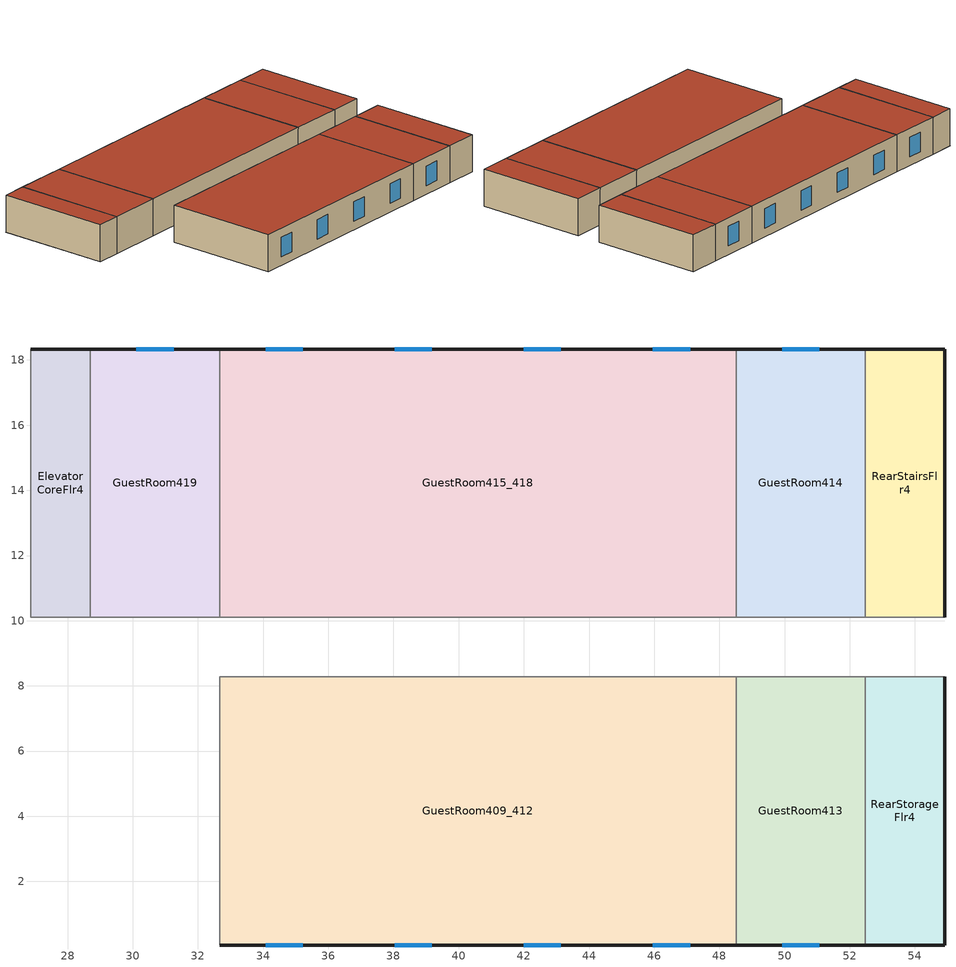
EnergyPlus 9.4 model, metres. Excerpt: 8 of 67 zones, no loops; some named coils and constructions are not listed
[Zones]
ElevatorCoreFlr4
 floor to ElevatorCoreFlr3 (int_slab_floor): 28.7,10.11 26.87,10.11 26.87,18.34 28.7,18.34 z8.84
 wall outside (res_ext_wall): 28.7,18.34 26.87,18.34 z8.84:11.58
 wall to GuestRoom419 (int_wall): 28.7,10.11 28.7,18.34 z8.84:11.58
 wall to CorridorFlr4 (int_wall): 26.87,18.34 26.87,10.11 28.7,10.11 z8.84:11.58
 roof outside (res_roof): 26.87,10.11 28.7,10.11 28.7,18.34 26.87,18.34 z11.58
GuestRoom409_412
 floor to GuestRoom309_312 (int_slab_floor): 48.51,0.05 32.66,0.05 32.66,8.28 48.51,8.28 z8.84
 wall outside (res_ext_wall): 32.66,0.05 48.51,0.05 z8.84:11.58
 wall to GuestRoom413 (int_wall): 48.51,0.05 48.51,8.28 z8.84:11.58
 wall to CorridorFlr4 (int_wall): 48.51,8.28 32.66,8.28 z8.84:11.58
 wall to GuestRoom406_408 (int_wall): 32.66,8.28 32.66,0.05 z8.84:11.58
 window (Window_U_0.42_SHGC_0.40): 34.07,0.05 35.21,0.05 / 38.04,0.05 39.18,0.05 / 42,0.05 43.14,0.05 / 45.96,0.05 47.1,0.05 z9.49:10.93
 roof outside (res_roof): 32.66,0.05 48.51,0.05 48.51,8.28 32.66,8.28 z11.58
GuestRoom413
 floor to GuestRoom313 (int_slab_floor): 52.47,0.05 48.51,0.05 48.51,8.28 52.47,8.28 z8.84
 wall outside (res_ext_wall): 48.51,0.05 52.47,0.05 z8.84:11.58
 wall to CorridorFlr4 (int_wall): 52.47,8.28 48.51,8.28 z8.84:11.58
 wall to RearStorageFlr4 (int_wall): 52.47,0.05 52.47,8.28 z8.84:11.58
 window (Window_U_0.42_SHGC_0.40): 49.92,0.05 51.06,0.05 z9.49:10.93
 roof outside (res_roof): 48.51,0.05 52.47,0.05 52.47,8.28 48.51,8.28 z11.58
GuestRoom414
 floor to GuestRoom314 (int_slab_floor): 52.47,10.11 48.51,10.11 48.51,18.34 52.47,18.34 z8.84
 wall outside (res_ext_wall): 52.47,18.34 48.51,18.34 z8.84:11.58
 wall to GuestRoom415_418 (int_wall): 48.51,18.34 48.51,10.11 z8.84:11.58
 wall to RearStairsFlr4 (int_wall): 52.47,10.11 52.47,18.34 z8.84:11.58
 wall to CorridorFlr4 (int_wall): 48.51,10.11 52.47,10.11 z8.84:11.58
 window (Window_U_0.42_SHGC_0.40): 51.06,18.34 49.92,18.34 z9.49:10.93
 roof outside (res_roof): 48.51,10.11 52.47,10.11 52.47,18.34 48.51,18.34 z11.58
GuestRoom415_418
 floor to GuestRoom315_318 (int_slab_floor): 48.51,10.11 32.66,10.11 32.66,18.34 48.51,18.34 z8.84
 wall outside (res_ext_wall): 48.51,18.34 32.66,18.34 z8.84:11.58
 wall to GuestRoom419 (int_wall): 32.66,18.34 32.66,10.11 z8.84:11.58
 wall to CorridorFlr4 (int_wall): 32.66,10.11 48.51,10.11 z8.84:11.58
 window (Window_U_0.42_SHGC_0.40): 47.1,18.34 45.96,18.34 / 43.14,18.34 42,18.34 / 39.18,18.34 38.04,18.34 / 35.21,18.34 34.07,18.34 z9.49:10.93
 roof outside (res_roof): 32.66,10.11 48.51,10.11 48.51,18.34 32.66,18.34 z11.58
GuestRoom419
 floor to GuestRoom319 (int_slab_floor): 32.66,10.11 28.7,10.11 28.7,18.34 32.66,18.34 z8.84
 wall outside (res_ext_wall): 32.66,18.34 28.7,18.34 z8.84:11.58
 wall to CorridorFlr4 (int_wall): 28.7,10.11 32.66,10.11 z8.84:11.58
 window (Window_U_0.42_SHGC_0.40): 31.25,18.34 30.11,18.34 z9.49:10.93
 roof outside (res_roof): 28.7,10.11 32.66,10.11 32.66,18.34 28.7,18.34 z11.58
RearStairsFlr4
 floor to RearStairsFlr3 (int_slab_floor): 54.91,10.11 52.47,10.11 52.47,18.34 54.91,18.34 z8.84
 wall outside (res_ext_wall): 54.91,10.11 54.91,18.34 52.47,18.34 z8.84:11.58
 wall to CorridorFlr4 (int_wall): 52.47,10.11 54.91,10.11 z8.84:11.58
 roof outside (res_roof): 52.47,10.11 54.91,10.11 54.91,18.34 52.47,18.34 z11.58
RearStorageFlr4
 floor to RearStorageFlr3 (int_slab_floor): 54.91,0.05 52.47,0.05 52.47,8.28 54.91,8.28 z8.84
 wall outside (res_ext_wall): 52.47,0.05 54.91,0.05 54.91,8.28 z8.84:11.58
 wall to CorridorFlr4 (int_wall): 54.91,8.28 52.47,8.28 z8.84:11.58
 roof outside (res_roof): 52.47,0.05 54.91,0.05 54.91,8.28 52.47,8.28 z11.58
[ZoneHVAC:PackagedTerminalAirConditioner] Availability schedule=AlwaysOn; Fan placement=DrawThrough
Name | Cooling coil | Cooling outdoor air flow rate | Cooling supply air flow rate | Heating coil | Heating outdoor air flow rate | Heating supply air flow rate | No load outdoor air flow rate | No load supply air flow rate | Supply air fan | Supply air fan operating mode schedule
415_418 PTAC | 415_418 PTAC Cooling Coil | 0.0539108 | 0.5192 | 415_418 PTAC Heating Coil | 0.0539108 | 0.5192 | 0.0539108 | 0.5192 | 415_418 PTAC Supply Fan | Occ_Guestroom_Vent_Ctrl
419 PTAC | 419 PTAC Cooling Coil | 0.0134777 | 0.1298 | 419 PTAC Heating Coil | 0.0134777 | 0.1298 | 0.0134777 | 0.1298 | 419 PTAC Supply Fan | Occ_Guestroom_Vent_Ctrl
420_423 PTAC | 420_423 PTAC Cooling Coil | 0.0539108 | 0.5192 | 420_423 PTAC Heating Coil | 0.0539108 | 0.5192 | 0.0539108 | 0.5192 | 420_423 PTAC Supply Fan | Occ_Guestroom_Vent_Ctrl
424 PTAC | 424 PTAC Cooling Coil | 0.0134777 | 0.1298 | 424 PTAC Heating Coil | 0.0134777 | 0.1298 | 0.0134777 | 0.1298 | 424 PTAC Supply Fan | Occ_Guestroom_Vent_Ctrl
CorridorFlr1 PTAC | CorridorFlr1 PTAC Cooling Coil | 0.0458699 | 0.1298 | CorridorFlr1 PTAC Heating Coil | 0.0458699 | 0.1298 | 0.0458699 | 0.1298 | CorridorFlr1 PTAC Supply Fan | AlwaysOn
CorridorFlr2 PTAC | CorridorFlr2 PTAC Cooling Coil | 0.0382254 | 0.1298 | CorridorFlr2 PTAC Heating Coil | 0.0382254 | 0.1298 | 0.0382254 | 0.1298 | CorridorFlr2 PTAC Supply Fan | AlwaysOn
CorridorFlr3 PTAC | CorridorFlr3 PTAC Cooling Coil | 0.0382254 | 0.1298 | CorridorFlr3 PTAC Heating Coil | 0.0382254 | 0.1298 | 0.0382254 | 0.1298 | CorridorFlr3 PTAC Supply Fan | AlwaysOn
CorridorFlr4 PTAC | CorridorFlr4 PTAC Cooling Coil | 0.0382254 | 0.1298 | CorridorFlr4 PTAC Heating Coil | 0.0382254 | 0.1298 | 0.0382254 | 0.1298 | CorridorFlr4 PTAC Supply Fan | AlwaysOn
[ZoneHVAC:UnitHeater] Availability schedule=AlwaysOn; Heating convergence tolerance=0.001; Maximum supply air flow rate=Autosize; Supply air fan operation during no heating=Yes
Name | Heating coil | Supply air fan
FrontStairsFlr1 UnitHeater | FrontStairsFlr1UnitHeaterHeatingCoil | FrontStairsFlr1UnitHeaterFan
FrontStairsFlr2 UnitHeater | FrontStairsFlr2UnitHeaterHeatingCoil | FrontStairsFlr2UnitHeaterFan
FrontStairsFlr3 UnitHeater | FrontStairsFlr3UnitHeaterHeatingCoil | FrontStairsFlr3UnitHeaterFan
FrontStairsFlr4 UnitHeater | FrontStairsFlr4UnitHeaterHeatingCoil | FrontStairsFlr4UnitHeaterFan
MechRm UnitHeater | MechRmUnitHeaterHeatingCoil | MechRmUnitHeaterFan
RearStairsFlr1 UnitHeater | RearStairsFlr1UnitHeaterHeatingCoil | RearStairsFlr1UnitHeaterFan
RearStairsFlr2 UnitHeater | RearStairsFlr2UnitHeaterHeatingCoil | RearStairsFlr2UnitHeaterFan
RearStairsFlr3 UnitHeater | RearStairsFlr3UnitHeaterHeatingCoil | RearStairsFlr3UnitHeaterFan
RearStairsFlr4 UnitHeater | RearStairsFlr4UnitHeaterHeatingCoil | RearStairsFlr4UnitHeaterFan
[Curve:Biquadratic] Maximum value of x=23.88889; Maximum value of y=46.11111; Minimum value of x=12.77778; Minimum value of y=23.88889
Name | Coefficient1 constant | Coefficient2 x | Coefficient3 x 2 | Coefficient4 y | Coefficient5 y 2 | Coefficient6 x y
PTAC Cooling Coil Cap-FT | 0.942588 | 0.00954335 | 0.00068377 | -0.0110427 | 5.249e-06 | -9.72e-06
PTAC Cooling Coil EIR-FT | 0.342414 | 0.034885 | -0.0006237 | 0.00497722 | 0.000437951 | -0.000728028
[Curve:Quadratic]
Name | Maximum value of x | Minimum value of x | Coefficient1 constant | Coefficient2 x | Coefficient3 x 2
PTAC Cooling Coil Cap-FF | 1.5 | 0.5 | 0.8 | 0.2 | 0
PTAC Cooling Coil EIR-FF | 1.5 | 0.5 | 1.1552 | -0.1808 | 0.0256
PTAC Cooling Coil PLF-FPLR | 1 | 0 | 0.85 | 0.15 | 0
[Schedule:Compact]
AlwaysOn: Through: 12/31, For: AllDays, Until: 24:00, 1
BLDG_LIGHT_EMPLOYEELOUNGE_SCH; BLDG_LIGHT_FRONTLOUNGE_SCH; BLDG_LIGHT_MEETINGROOM_SCH: Through: 12/31, For: Weekdays Saturday Sunday Holidays, Until: 5:00, 0, Until: 6:00, 0.2, Until: 7:00, 0.3, Until: 8:00, 0.5, Until: 18:00, 1, Until: 19:00, 0.5, Until: 20:00, 0.3, Until: 21:00, 0.2, Until: 22:00, 0.05, Until: 24:00, 0, For: WinterDesignDay, Until: 24:00, 0, For: SummerDesignDay CustomDay1 CustomDay2, Until: 24:00, 1
BLDG_LIGHT_EXERCENTER_SCH: Through: 12/31, For: AllDays, Until: 6:00, 0, Until: 7:00, 0.5, Until: 22:00, 1, Until: 23:00, 0.5, Until: 24:00, 0
BLDG_LIGHT_LAUNDRY_SCH: Through: 12/31, For: AllDays, Until: 8:00, 0, Until: 17:00, 1, Until: 24:00, 0
BLDG_LIGHT_MECHROOM_SCH: Through: 12/31, For: Weekdays, Until: 7:00, 0.1, Until: 8:00, 0.2, Until: 18:00, 0.4, Until: 22:00, 0.2, Until: 24:00, 0.1, For: Saturday Sunday Holidays, Until: 7:00, 0.1, Until: 8:00, 0.2, Until: 18:00, 0.4, Until: 22:00, 0.2, Until: 24:00, 0.1, For: WinterDesignDay, Until: 24:00, 0, For: SummerDesignDay CustomDay1 CustomDay2, Until: 24:00, 1
BLDG_LIGHT_OFFICE_SCH: Through: 12/31, For: Weekdays Saturday Sunday Holidays, Until: 7:00, 0.4175, Until: 8:00, 0.50935, Until: 12:00, 0.7515, Until: 13:00, 0.668, Until: 17:00, 0.7515, Until: 18:00, 0.50935, Until: 24:00, 0.4175, For: WinterDesignDay, Until: 24:00, 0, For: SummerDesignDay CustomDay1 CustomDay2, Until: 24:00, 1
BLDG_LIGHT_RESTROOM_SCH: Through: 12/31, For: AllDays, Until: 24:00, 0.66
CommonArea_Infil_Sch: Through: 12/31, For: Weekdays Saturday Sunday Holidays, Until: 24:00, 0.25, For: WinterDesignDay, Until: 24:00, 0, For: SummerDesignDay CustomDay1 CustomDay2, Until: 24:00, 1
EmployeeLounge_Occ_Sch: Through: 12/31, For: Weekdays, Until: 05:00, 0, Until: 07:00, 0.1, Until: 12:00, 0.2, Until: 13:00, 0.7, Until: 18:00, 0.2, Until: 20:00, 0.1, Until: 24:00, 0, For: Saturday Sunday Holidays, Until: 05:00, 0, Until: 08:00, 0.05, Until: 12:00, 0.1, Until: 13:00, 0.2, Until: 18:00, 0.1, Until: 20:00, 0.05, Until: 24:00, 0, For: WinterDesignDay, Until: 24:00, 0, For: SummerDesignDay CustomDay1 CustomDay2, Until: 24:00, 1
ExerciseCenter_Eqp_Sch: Through: 12/31, For: AllDays, Until: 06:00, 0, Until: 07:00, 0.5, Until: 9:00, 1, Until: 12:00, 0.5, Until: 13:00, 0, Until: 16:00, 0.5, Until: 17:00, 1, Until: 19:00, 0.5, Until: 21:00, 1, Until: 23:00, 0.5, Until: 24:00, 0
ExerciseCenter_Occ_Sch: Through: 12/31, For: AllDays, Until: 06:00, 0, Until: 07:00, 0.5, Until: 11:00, 1, Until: 12:00, 0.5, Until: 13:00, 0, Until: 22:00, 1, Until: 23:00, 0.5, Until: 24:00, 0
INFIL_Door_Opening_SCH: Through: 12/31, For: AllDays, Until: 06:00, 0, Until: 07:00, 0.131, Until: 08:00, 1, Until: 17:00, 0.131, Until: 18:00, 1, Until: 22:00, 0.131, Until: 24:00, 0
LaundryRoom_Eqp_Elec_Sch: Through: 12/31, For: Weekdays Saturday Sunday Holidays, Until: 08:00, 0, Until: 16:00, 1, Until: 24:00, 0, For: WinterDesignDay, Until: 24:00, 0, For: SummerDesignDay CustomDay1 CustomDay2, Until: 24:00, 1
LaundryRoom_Eqp_Gas_Sch: Through: 12/31, For: Weekdays Saturday Sunday Holidays, Until: 9:00, 0, Until: 17:00, 1, Until: 24:00, 0, For: WinterDesignDay, Until: 24:00, 0, For: SummerDesignDay CustomDay1 CustomDay2, Until: 24:00, 1
LaundryRoom_Occ_Sch: Through: 12/31, For: Weekdays, Until: 08:00, 0, Until: 10:00, 0.09, Until: 12:00, 0.18, Until: 13:00, 0, Until: 16:00, 0.18, Until: 17:00, 0.09, Until: 24:00, 0, For: Saturday Sunday Holidays, Until: 08:00, 0, Until: 10:00, 0.09, Until: 12:00, 0.18, Until: 13:00, 0, Until: 16:00, 0.18, Until: 17:00, 0.09, Until: 24:00, 0, For: WinterDesignDay, Until: 24:00, 0, For: SummerDesignDay CustomDay1 CustomDay2, Until: 24:00, 1
Lobby_Eqp_Sch: Through: 12/31, For: Weekdays Saturday Sunday Holidays, Until: 05:00, 0.21, Until: 06:00, 0.68, Until: 10:00, 1, Until: 11:00, 0.32, Until: 23:00, 0.23, Until: 24:00, 0.21, For: WinterDesignDay, Until: 24:00, 0, For: SummerDesignDay CustomDay1 CustomDay2, Until: 24:00, 1
Lobby_Occ_Sch: Through: 12/31, For: Weekdays, Until: 05:00, 0.1, Until: 06:00, 0.3, Until: 10:00, 0.7, Until: 16:00, 0.2, Until: 18:00, 0.4, Until: 22:00, 0.2, Until: 24:00, 0.1, For: Saturday Sunday Holidays, Until: 06:00, 0.1, Until: 07:00, 0.3, Until: 10:00, 0.7, Until: 22:00, 0.2, Until: 24:00, 0.1, For: WinterDesignDay, Until: 24:00, 0, For: SummerDesignDay CustomDay1 CustomDay2, Until: 24:00, 1
MeetingRoom_Eqp_Sch: Through: 12/31, For: AllDays, Until: 07:00, 0, Until: 08:00, 0.0443638, Until: 10:00, 0.479129, Until: 12:00, 0.230691, Until: 13:00, 0.0443638, Until: 15:00, 0.479129, Until: 18:00, 0.230691, Until: 20:00, 0.0443638, Until: 24:00, 0
MeetingRoom_Occ_Sch: Through: 12/31, For: Weekdays, Until: 07:00, 0, Until: 08:00, 0.05, Until: 10:00, 0.5, Until: 12:00, 0.2, Until: 13:00, 0.05, Until: 15:00, 0.5, Until: 18:00, 0.2, Until: 20:00, 0.05, Until: 24:00, 0, For: Saturday Sunday Holidays, Until: 07:00, 0, Until: 08:00, 0.05, Until: 10:00, 0.5, Until: 12:00, 0.2, Until: 13:00, 0.05, Until: 15:00, 0.5, Until: 18:00, 0.2, Until: 20:00, 0.05, Until: 24:00, 0, For: WinterDesignDay, Until: 24:00, 0, For: SummerDesignDay CustomDay1 CustomDay2, Until: 24:00, 1
N Adva_OccGuestRoom_ClgSP_Sch; S Adva_OccGuestRoom_ClgSP_Sch: Through: 12/31, For: SummerDesignDay WinterDesignDay, Until: 24:00, 21.111, For: AllOtherDays, Until: 9:00, 21.111, Until: 16:00, 23.333, Until: 24:00, 21.111
N Adva_OccGuestRoom_HtgSP_Sch; S Adva_OccGuestRoom_HtgSP_Sch: Through: 12/31, For: SummerDesignDay WinterDesignDay, Until: 24:00, 21.111, For: AllOtherDays, Until: 9:00, 21.111, Until: 16:00, 18.889, Until: 24:00, 21.111
OFF_EQUIP_SCH: Through: 12/31, For: Weekdays, Until: 05:00, 0.305497, Until: 07:00, 0.351785, Until: 08:00, 0.398072, Until: 10:00, 0.398072, Until: 12:00, 0.92575, Until: 13:00, 0.870205, Until: 17:00, 0.92575, Until: 18:00, 0.694312, Until: 20:00, 0.583222, Until: 22:00, 0.44436, Until: 24:00, 0.305497, For: Saturday Sunday Holidays, Until: 05:00, 0.305497, Until: 07:00, 0.351785, Until: 08:00, 0.398072, Until: 18:00, 0.583222, Until: 22:00, 0.44436, Until: 24:00, 0.305497, For: WinterDesignDay, Until: 24:00, 0, For: SummerDesignDay CustomDay1 CustomDay2, Until: 24:00, 1
Occ_Guestroom_Vent_Ctrl: Through: 12/31, For: SummerDesignDay WinterDesignDay, Until: 24:00, 1, For: AllOtherDays, Until: 8:00, 1, Until: 9:00, 0, Until: 11:00, 1, Until: 13:00, 0, Until: 14:00, 1, Until: 16:00, 0, Until: 18:00, 1, Until: 19:00, 0, Until: 24:00, 1
Office_Occ_Sch: Through: 12/31, For: Weekdays, Until: 06:00, 0.2, Until: 07:00, 0.3, Until: 08:00, 0.4, Until: 12:00, 1, Until: 13:00, 0.5, Until: 17:00, 1, Until: 18:00, 0.4, Until: 19:00, 0.3, Until: 24:00, 0.2, For: Saturday Sunday Holidays, Until: 07:00, 0.2, Until: 08:00, 0.3, Until: 17:00, 0.5, Until: 18:00, 0.3, Until: 24:00, 0.2, For: WinterDesignDay, Until: 24:00, 0, For: SummerDesignDay CustomDay1 CustomDay2, Until: 24:00, 1
Vac_Guestroom_Vent_Ctrl: Through: 12/31, For: SummerDesignDay WinterDesignDay, Until: 24:00, 1, For: AllOtherDays, Until: 15:00, 0, Until: 16:00, 1, Until: 24:00, 0
